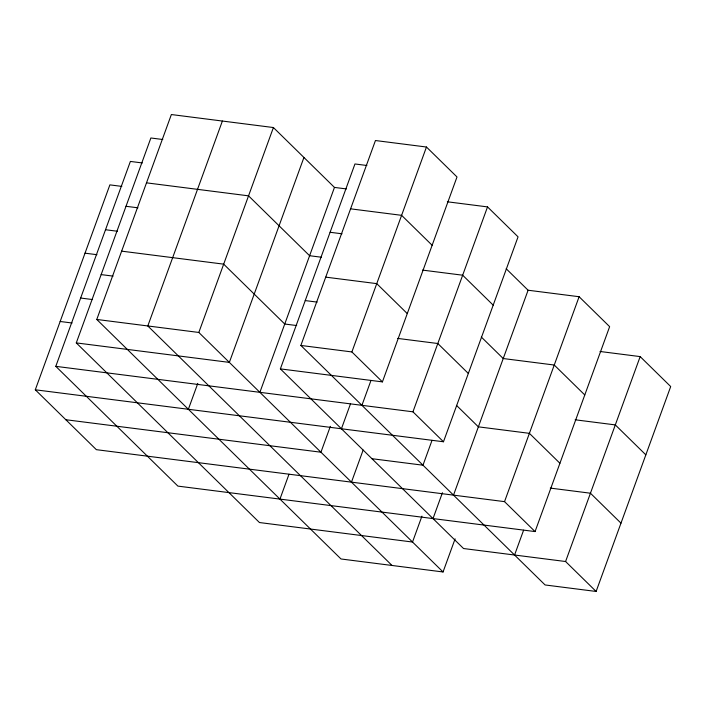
<?xml version="1.0" encoding="UTF-8"?>
<svg xmlns="http://www.w3.org/2000/svg" width="706" height="706" viewBox="0 0 706 706"><rect width="100%" height="100%" fill="white"/><g stroke="black" fill="none" stroke-linecap="round" stroke-linejoin="round"><path stroke-width="1.06" d="M506.176 268.73L528.097 290.228L579.114 296.723L609.64 326.657L535.06 531.574L504.534 501.639L96.36 449.669L35.3 389.791L109.88 184.875L121.829 186.393M535.06 531.574L177.903 486.107L55.792 366.343L130.381 161.427L142.321 162.954M421.941 516.157L412.525 542.032L259.455 522.537L76.283 342.904L150.872 137.988L162.812 139.506M455.105 538.855L443.05 571.966L341.007 558.975L96.775 319.456L171.364 114.54L273.407 127.539L334.467 187.417L346.408 188.934M222.381 121.044L147.801 325.96L392.033 565.471M443.05 571.966L198.818 332.455L273.407 127.539M188.361 409.277L197.786 383.402M303.933 157.473L229.353 362.39L76.283 342.904M259.879 392.333L334.467 187.417M600.003 351.482L640.174 356.601L670.7 386.544L596.12 591.46L565.585 561.517L463.542 548.527L280.37 368.885L354.959 163.969L366.899 165.495M596.12 591.46L545.094 584.956L300.862 345.446L375.451 140.529L426.468 147.024L457.003 176.968L382.414 381.884L280.37 368.885M279.947 499.098L288.992 474.255M382.414 381.884L351.888 351.941L426.468 147.024M330.355 426.336L320.939 452.211L65.826 419.726M341.43 428.771L350.467 403.929M361.922 405.323L370.968 380.49M351.464 482.154L363.14 450.066M487.528 206.902L518.054 236.845L443.474 441.762L412.948 411.819L487.528 206.902L447.366 201.792M432.019 440.367L422.982 465.201L371.956 458.706M433.016 518.583L442.433 492.709M453.508 495.144L528.097 290.228M504.534 501.639L579.114 296.723M514.568 555.022L523.605 530.18M565.585 561.517L640.174 356.601M146.504 182.845L248.547 195.844L309.599 255.722L321.539 257.24M350.591 208.835L401.608 215.33L432.143 245.273M126.012 206.293L137.952 207.811M330.099 232.274L342.039 233.801M105.512 229.732L117.461 231.259M422.497 270.098L462.668 275.208L493.194 305.151M121.644 251.151L223.687 264.15L284.739 324.028L296.679 325.545M325.731 277.14L376.748 283.635L407.274 313.579M85.02 253.18L96.96 254.698M101.143 274.599L113.092 276.117M305.23 300.579L317.179 302.106M80.652 298.038L92.592 299.565M397.637 338.403L437.808 343.513L468.334 373.456M96.775 319.456L198.818 332.455M300.862 345.446L351.888 351.941M60.16 321.486L72.1 323.004M575.143 419.788L615.314 424.906L645.84 454.849M55.792 366.343L412.948 411.819M35.3 389.791L443.474 441.762M550.283 488.093L590.445 493.212L620.98 523.155M584.78 394.963L554.254 365.028L503.228 358.533L481.315 337.036M559.92 463.268L529.394 433.334L478.368 426.839L456.455 405.341"/></g></svg>
